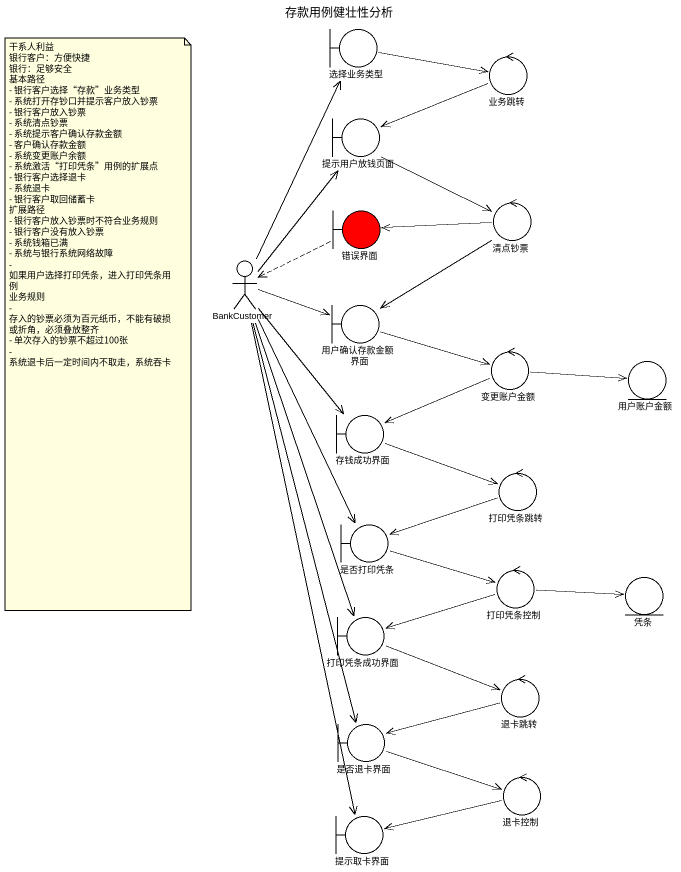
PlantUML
@startuml
title 存款用例健壮性分析
boundary 选择业务类型
control 业务跳转
boundary 提示用户放钱页面
boundary 错误界面 #FF0000
control 清点钞票
actor BankCustomer
boundary 用户确认存款金额界面
control 变更账户金额
entity 用户账户金额
boundary 存钱成功界面
control 打印凭条跳转
boundary 是否打印凭条
control 打印凭条控制
entity 凭条
boundary 打印凭条成功界面
control 退卡跳转
boundary 是否退卡界面
control 退卡控制
boundary 提示取卡界面
选择业务类型 -right-> 业务跳转
业务跳转 -left-> 提示用户放钱页面
提示用户放钱页面 -right-> 清点钞票
错误界面 .left.> BankCustomer
清点钞票 -left-> 错误界面
清点钞票 --> 用户确认存款金额界面
BankCustomer -up-> 选择业务类型
BankCustomer -up-> 提示用户放钱页面
BankCustomer -right-> 用户确认存款金额界面
BankCustomer --> 存钱成功界面
BankCustomer --> 是否打印凭条
BankCustomer --> 打印凭条成功界面
BankCustomer --> 是否退卡界面
BankCustomer --> 提示取卡界面
用户确认存款金额界面 -right-> 变更账户金额
变更账户金额 -right-> 用户账户金额
变更账户金额 -left-> 存钱成功界面
存钱成功界面 -right-> 打印凭条跳转
打印凭条跳转 -left-> 是否打印凭条
是否打印凭条 -right-> 打印凭条控制
打印凭条控制 -right-> 凭条
打印凭条控制 -left-> 打印凭条成功界面
打印凭条成功界面 -right-> 退卡跳转
退卡跳转 -left-> 是否退卡界面
是否退卡界面 -right-> 退卡控制
退卡控制 -left-> 提示取卡界面
note as N1
  干系人利益
  银行客户：方便快捷
  银行：足够安全
  基本路径
  - 银行客户选择“存款”业务类型
  - 系统打开存钞口并提示客户放入钞票
  - 银行客户放入钞票
  - 系统清点钞票
  - 系统提示客户确认存款金额
  - 客户确认存款金额
  - 系统变更账户余额
  - 系统激活“打印凭条”用例的扩展点
  - 银行客户选择退卡
  - 系统退卡
  - 银行客户取回储蓄卡
  扩展路径
  - 银行客户放入钞票时不符合业务规则
  - 银行客户没有放入钞票
  - 系统钱箱已满
  - 系统与银行系统网络故障
  - 如果用户选择打印凭条，进入打印凭条用例
  业务规则
  - 存入的钞票必须为百元纸币，不能有破损或折角，必须叠放整齐
  - 单次存入的钞票不超过100张
  - 系统退卡后一定时间内不取走，系统吞卡
end note
@enduml
